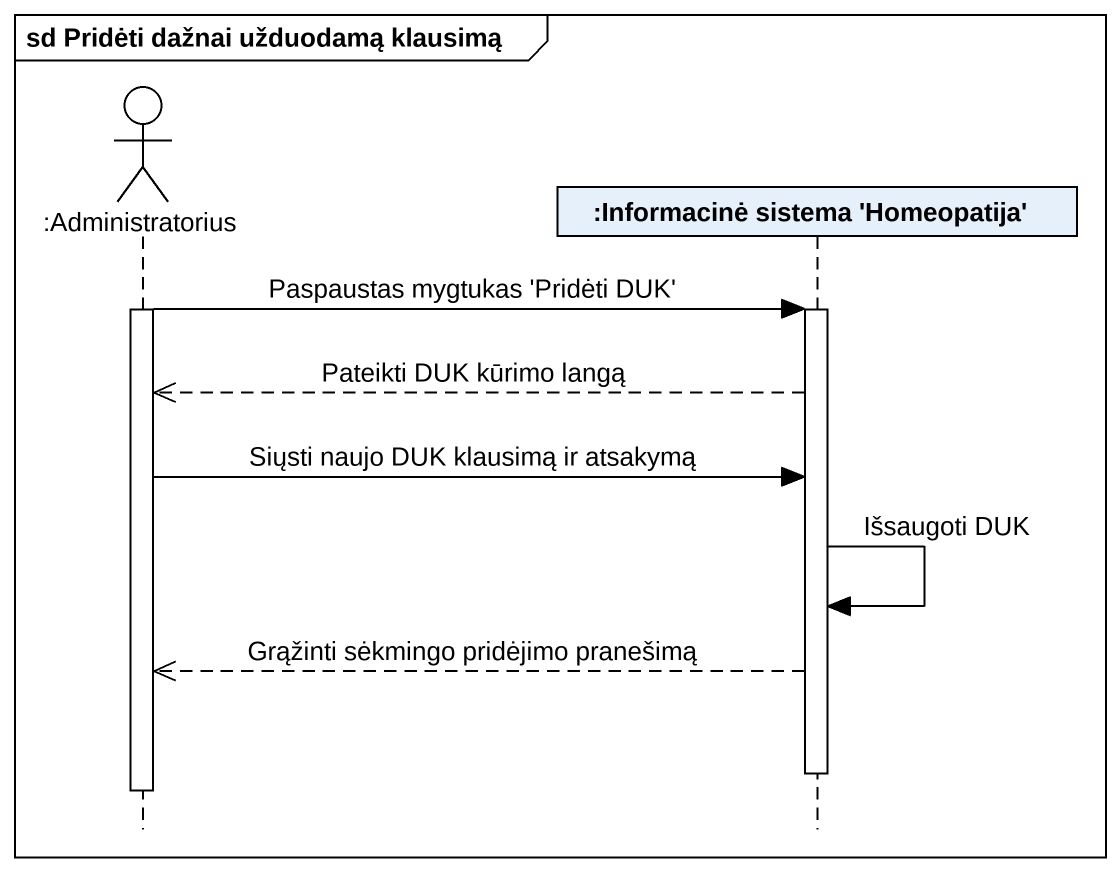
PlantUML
@startuml
mainframe sd Pridėti dažnai užduodamą klausimą
hide footbox
actor ":Administratorius" as Administratorius
participant ":Informacinė sistema 'Homeopatija'" as Informacinė_sistema

activate Administratorius
Administratorius -> Informacinė_sistema : Paspaustas mygtukas 'Pridėti DUK'
activate Informacinė_sistema
Informacinė_sistema -->> Administratorius : Pateikti DUK kūrimo langą
Administratorius -> Informacinė_sistema : Siųsti naujo DUK klausimą ir atsakymą
Informacinė_sistema -> Informacinė_sistema : Išsaugoti DUK
Informacinė_sistema -->> Administratorius : Grąžinti sėkmingo pridėjimo pranešimą
deactivate Informacinė_sistema
deactivate Administratorius
@enduml
